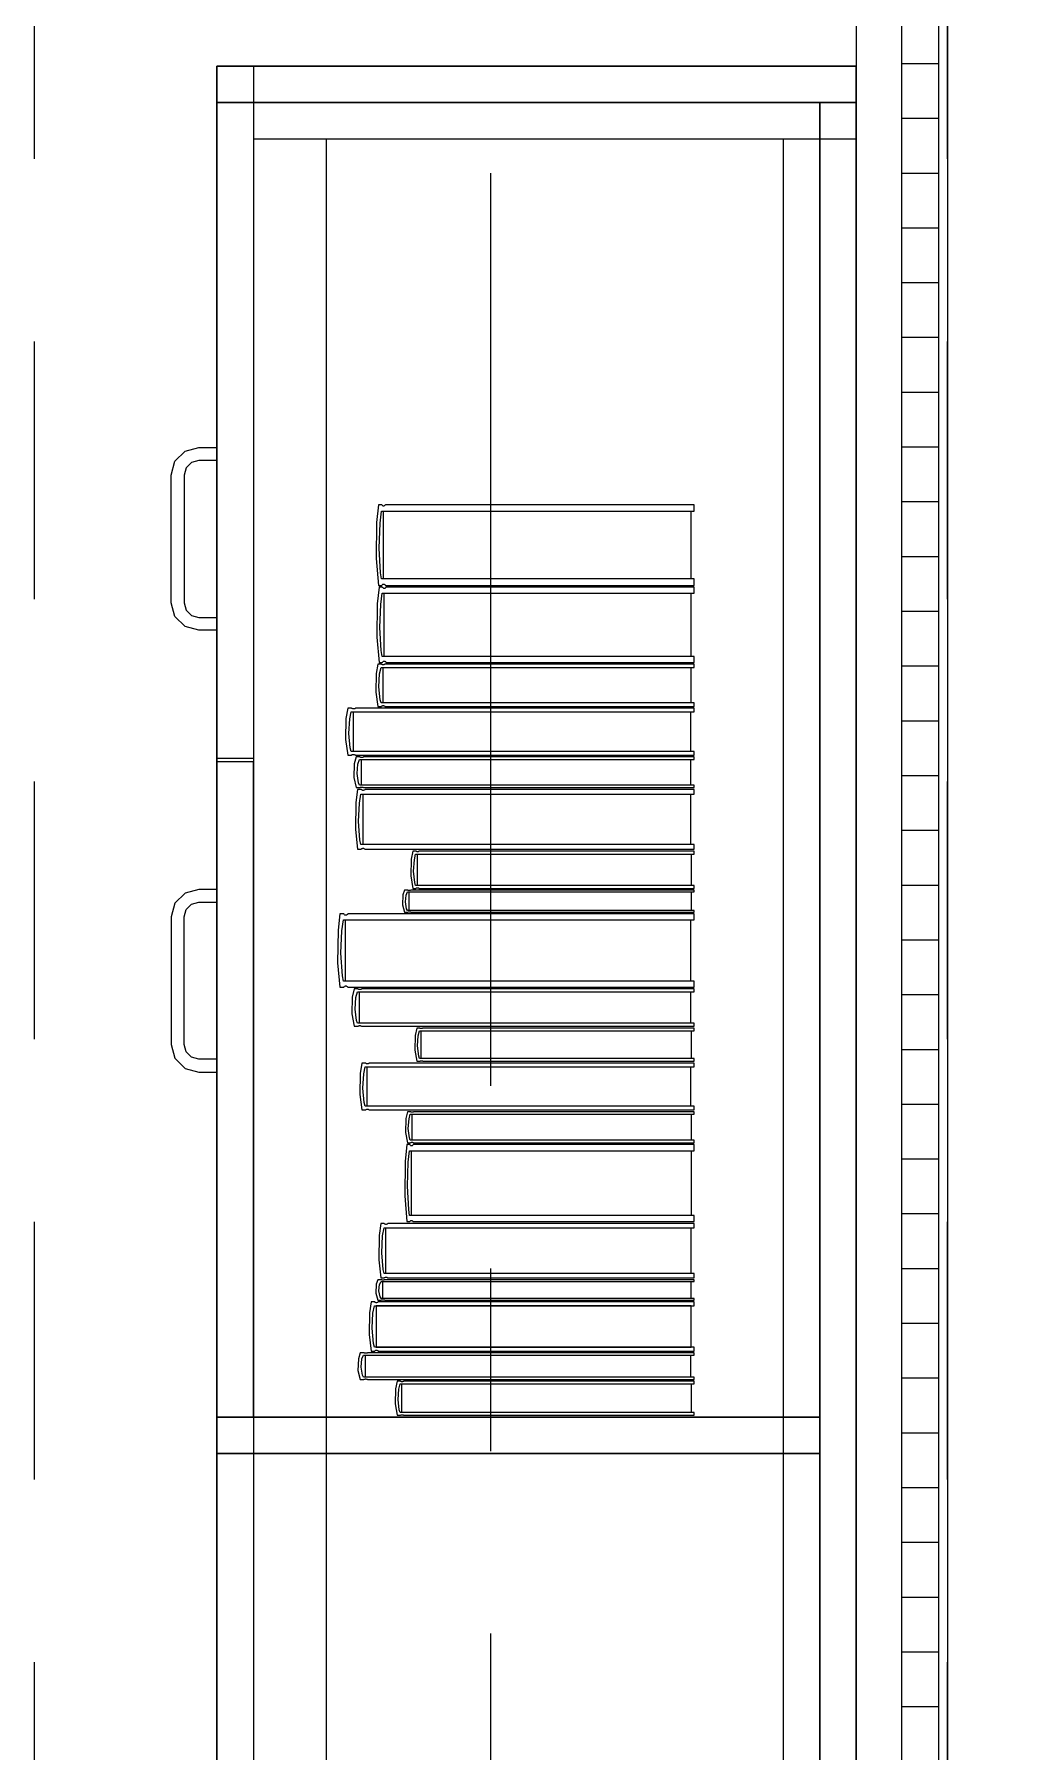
# Model space of a CAD drawing. Header units: inches. Extents: x -38 to 5698, y -33 to 92.
# Drawn here: x 129.57 to 130.109, y 10.685 to 11.626 of the extents above; entities that cross this region are included whole.
import ezdxf

# ---------------------------------------------------------------- set-up
doc = ezdxf.new("R2010")
doc.units = ezdxf.units.IN
doc.header["$MEASUREMENT"] = 0
doc.set_wipeout_variables(frame=1)
for name, pattern in [('Hidden Line', [0.195611, 0.141111, -0.0545]), ('Punto & Raya', [0.65, 0.5, -0.075, 0, -0.075]), ('Wipeout_Contour', [1, 0, -1])]:
    doc.linetypes.add(name, pattern=pattern)
for name, color, linetype in [('02 _ ARQ _ ALB _ Ejes Generales', 7, 'Continuous'), ('02 _ ARQ _ ZON _ Espacio.3D', 7, 'Continuous'), ('08 _ STR _ EXT _ 09 Vigas', 7, 'Continuous'), ('Acabado - Muros', 7, 'Continuous'), ('Interior - Mobiliario', 7, 'Continuous')]:
    doc.layers.add(name, color=color, linetype=linetype)

msp = doc.modelspace()

# ---------------------------------------------------------------- linework, layer by layer
at = {"layer": '02 _ ARQ _ ZON _ Espacio.3D', "color": 254, "linetype": 'Continuous', "lineweight": 0, "flags": 128}
msp.add_lwpolyline([(122.62, 8.1), (123.07, 8.1), (123.07, 7.7), (124.57949, 7.69993), (124.57949, 7.2), (129.37, 7.2), (129.37, 7.7), (129.57, 7.7), (129.57, 8.1), (130.07, 8.1), (130.07, 16.5), (129.57, 16.5), (129.57, 17.35), (129.37, 17.35), (123.27, 17.35), (123.07, 17.35), (123.07, 16.5), (122.62, 16.5)], close=True, dxfattribs=at)
msp.add_lwpolyline([(135.96999, 17.35), (130.07, 17.35), (130.07, 16.9), (130.07, 7.7), (130.27, 7.7), (130.27, 7.2), (129.77, 7.2), (129.77, 3.72713), (130.61989, 3.72713), (130.62244, 4.65156), (130.76989, 4.65156), (130.76989, 4.24888), (135.86989, 4.24888)], dxfattribs=at)
at = {"layer": '08 _ STR _ EXT _ 09 Vigas', "color": 251, "linetype": 'Hidden Line', "lineweight": 13}
msp.add_line((129.57, 7.7), (129.57, 16.9), dxfattribs=at)
at = {"layer": 'Interior - Mobiliario', "color": 175, "linetype": 'Continuous', "lineweight": 13}
for p, q in [((129.99998, 11.5886), (129.68998, 11.5886)), ((129.68998, 11.5886), (129.68998, 10.1286)), ((129.99998, 10.1286), (129.99998, 11.5886)), ((129.72998, 11.5686), (129.68998, 11.5686)), ((129.97998, 11.5686), (129.72998, 11.5686)), ((129.64498, 11.3846), (129.64699, 11.3921)), ((129.64699, 11.3921), (129.65248, 11.39759)), ((129.65248, 11.39759), (129.65998, 11.3996)), ((129.65598, 11.39153), (129.65305, 11.3886)), ((129.65998, 11.3926), (129.65598, 11.39153)), ((129.65998, 11.3996), (129.66998, 11.3996)), ((129.66998, 11.3926), (129.65998, 11.3926)), ((129.66998, 11.3996), (129.66998, 11.3926)), ((129.64498, 11.3146), (129.64498, 11.3846)), ((129.65305, 11.3886), (129.65198, 11.3846)), ((129.65198, 11.3846), (129.65198, 11.3146)), ((129.75836, 11.36833), (129.75741, 11.35864)), ((129.76024, 11.36833), (129.75836, 11.36833)), ((129.75929, 11.35817), (129.76009, 11.36479)), ((129.76009, 11.36479), (129.93132, 11.36479)), ((129.76034, 11.36815), (129.76024, 11.36833)), ((129.76055, 11.36789), (129.76034, 11.36815)), ((129.76079, 11.3677), (129.76055, 11.36789)), ((129.76104, 11.3676), (129.76079, 11.3677)), ((129.76095, 11.36479), (129.76095, 11.32768)), ((129.7613, 11.36759), (129.76104, 11.3676)), ((129.76155, 11.36767), (129.7613, 11.36759)), ((129.76179, 11.36784), (129.76155, 11.36767)), ((129.76201, 11.36809), (129.76179, 11.36784)), ((129.76216, 11.36833), (129.76201, 11.36809)), ((129.93132, 11.36833), (129.76216, 11.36833)), ((129.92959, 11.32768), (129.92959, 11.36479)), ((129.93132, 11.36479), (129.93132, 11.36833)), ((129.75741, 11.35864), (129.7572, 11.33888)), ((129.75885, 11.34457), (129.75929, 11.35817)), ((129.75958, 11.33103), (129.75885, 11.34457)), ((129.7572, 11.33888), (129.75836, 11.32414)), ((129.76009, 11.32768), (129.75958, 11.33103)), ((129.93132, 11.32768), (129.76009, 11.32768)), ((129.93132, 11.32414), (129.93132, 11.32768)), ((129.75871, 11.32314), (129.75776, 11.31411)), ((129.75836, 11.32414), (129.76024, 11.32414)), ((129.76058, 11.32314), (129.75871, 11.32314)), ((129.75964, 11.31368), (129.76043, 11.31985)), ((129.76024, 11.32414), (129.76038, 11.32438)), ((129.76038, 11.32438), (129.76061, 11.32463)), ((129.76043, 11.31985), (129.93132, 11.31985)), ((129.76068, 11.32298), (129.76058, 11.32314)), ((129.76061, 11.32463), (129.76085, 11.3248)), ((129.7609, 11.32273), (129.76068, 11.32298)), ((129.76085, 11.3248), (129.7611, 11.32488)), ((129.76113, 11.32256), (129.7609, 11.32273)), ((129.7611, 11.32488), (129.76135, 11.32487)), ((129.76138, 11.32246), (129.76113, 11.32256)), ((129.7613, 11.31985), (129.7613, 11.28528)), ((129.76135, 11.32487), (129.7616, 11.32477)), ((129.76164, 11.32245), (129.76138, 11.32246)), ((129.7616, 11.32477), (129.76184, 11.32458)), ((129.76189, 11.32253), (129.76164, 11.32245)), ((129.76184, 11.32458), (129.76206, 11.32431)), ((129.76213, 11.32269), (129.76189, 11.32253)), ((129.76206, 11.32431), (129.76216, 11.32414)), ((129.76235, 11.32292), (129.76213, 11.32269)), ((129.76216, 11.32414), (129.93132, 11.32414)), ((129.76249, 11.32314), (129.76235, 11.32292)), ((129.93132, 11.32314), (129.76249, 11.32314)), ((129.9296, 11.28528), (129.9296, 11.31985)), ((129.93132, 11.31985), (129.93132, 11.32314)), ((129.64699, 11.3071), (129.64498, 11.3146)), ((129.65248, 11.30161), (129.64699, 11.3071)), ((129.65198, 11.3146), (129.65305, 11.3106)), ((129.65305, 11.3106), (129.65598, 11.30767)), ((129.65598, 11.30767), (129.65998, 11.3066)), ((129.65998, 11.3066), (129.66998, 11.3066)), ((129.66998, 11.3066), (129.66998, 11.2996)), ((129.75776, 11.31411), (129.75755, 11.29571)), ((129.7592, 11.30102), (129.75964, 11.31368)), ((129.65998, 11.2996), (129.65248, 11.30161)), ((129.66998, 11.2996), (129.65998, 11.2996)), ((129.75992, 11.2884), (129.7592, 11.30102)), ((129.75755, 11.29571), (129.75871, 11.28198)), ((129.76043, 11.28528), (129.75992, 11.2884)), ((129.75812, 11.28098), (129.75717, 11.27592)), ((129.76, 11.28098), (129.75812, 11.28098)), ((129.75871, 11.28198), (129.76058, 11.28198)), ((129.75905, 11.27568), (129.75985, 11.27914)), ((129.75985, 11.27914), (129.93132, 11.27914)), ((129.7601, 11.28089), (129.76, 11.28098)), ((129.76032, 11.28075), (129.7601, 11.28089)), ((129.76055, 11.28066), (129.76032, 11.28075)), ((129.93132, 11.28528), (129.76043, 11.28528)), ((129.76081, 11.2806), (129.76055, 11.28066)), ((129.76058, 11.28198), (129.76073, 11.2822)), ((129.76072, 11.27914), (129.76072, 11.25974)), ((129.76073, 11.2822), (129.76095, 11.28244)), ((129.76106, 11.2806), (129.76081, 11.2806)), ((129.76095, 11.28244), (129.76119, 11.2826)), ((129.76131, 11.28064), (129.76106, 11.2806)), ((129.76119, 11.2826), (129.76144, 11.28267)), ((129.76155, 11.28073), (129.76131, 11.28064)), ((129.76144, 11.28267), (129.76169, 11.28266)), ((129.76178, 11.28086), (129.76155, 11.28073)), ((129.76169, 11.28266), (129.76194, 11.28257)), ((129.76192, 11.28098), (129.76178, 11.28086)), ((129.93132, 11.28098), (129.76192, 11.28098)), ((129.76194, 11.28257), (129.76218, 11.28239)), ((129.76218, 11.28239), (129.7624, 11.28214)), ((129.7624, 11.28214), (129.76249, 11.28198)), ((129.76249, 11.28198), (129.93132, 11.28198)), ((129.92959, 11.25974), (129.92959, 11.27914)), ((129.93132, 11.28198), (129.93132, 11.28528)), ((129.93132, 11.27914), (129.93132, 11.28098)), ((129.75717, 11.27592), (129.75696, 11.26559)), ((129.75861, 11.26857), (129.75905, 11.27568)), ((129.75696, 11.26559), (129.75812, 11.25789)), ((129.75934, 11.26149), (129.75861, 11.26857)), ((129.75985, 11.25974), (129.75934, 11.26149)), ((129.93132, 11.25974), (129.75985, 11.25974)), ((129.93132, 11.25789), (129.93132, 11.25974)), ((129.74059, 11.25124), (129.74035, 11.23973)), ((129.74163, 11.25689), (129.74059, 11.25124)), ((129.74369, 11.25689), (129.74163, 11.25689)), ((129.74217, 11.24305), (129.74265, 11.25098)), ((129.74265, 11.25098), (129.74352, 11.25483)), ((129.74352, 11.25483), (129.93132, 11.25483)), ((129.74379, 11.25679), (129.74369, 11.25689)), ((129.74403, 11.25663), (129.74379, 11.25679)), ((129.74429, 11.25653), (129.74403, 11.25663)), ((129.74457, 11.25647), (129.74429, 11.25653)), ((129.74447, 11.25483), (129.74447, 11.23321)), ((129.74485, 11.25646), (129.74457, 11.25647)), ((129.74512, 11.25651), (129.74485, 11.25646)), ((129.74539, 11.25661), (129.74512, 11.25651)), ((129.74563, 11.25675), (129.74539, 11.25661)), ((129.74579, 11.25689), (129.74563, 11.25675)), ((129.93132, 11.25689), (129.74579, 11.25689)), ((129.75812, 11.25789), (129.76, 11.25789)), ((129.76, 11.25789), (129.76014, 11.25801)), ((129.76014, 11.25801), (129.76037, 11.25815)), ((129.76037, 11.25815), (129.76061, 11.25823)), ((129.76061, 11.25823), (129.76086, 11.25828)), ((129.76086, 11.25828), (129.76112, 11.25827)), ((129.76112, 11.25827), (129.76137, 11.25822)), ((129.76137, 11.25822), (129.76161, 11.25812)), ((129.76161, 11.25812), (129.76182, 11.25798)), ((129.76182, 11.25798), (129.76192, 11.25789)), ((129.76192, 11.25789), (129.93132, 11.25789)), ((129.92943, 11.23321), (129.92943, 11.25483)), ((129.93132, 11.25483), (129.93132, 11.25689)), ((129.74296, 11.23516), (129.74217, 11.24305)), ((129.74035, 11.23973), (129.74163, 11.23115)), ((129.74163, 11.23115), (129.74369, 11.23115)), ((129.74352, 11.23321), (129.74296, 11.23516)), ((129.93132, 11.23321), (129.74352, 11.23321)), ((129.74369, 11.23115), (129.74384, 11.23129)), ((129.74384, 11.23129), (129.74409, 11.23143)), ((129.74409, 11.23143), (129.74435, 11.23153)), ((129.74435, 11.23153), (129.74463, 11.23158)), ((129.74463, 11.23158), (129.74491, 11.23157)), ((129.74491, 11.23157), (129.74518, 11.23151)), ((129.74518, 11.23151), (129.74544, 11.23141)), ((129.74544, 11.23141), (129.74568, 11.23125)), ((129.74568, 11.23125), (129.74579, 11.23115)), ((129.74579, 11.23115), (129.93132, 11.23115)), ((129.93132, 11.23115), (129.93132, 11.23321)), ((129.66998, 11.2296), (129.68998, 11.2296)), ((129.66998, 11.2276), (129.68998, 11.2276)), ((129.74516, 11.22647), (129.74493, 11.21897)), ((129.74617, 11.23015), (129.74516, 11.22647)), ((129.74818, 11.23015), (129.74617, 11.23015)), ((129.7467, 11.22114), (129.74717, 11.2263)), ((129.74717, 11.2263), (129.74802, 11.22881)), ((129.74802, 11.22881), (129.93132, 11.22881)), ((129.74828, 11.23008), (129.74818, 11.23015)), ((129.74852, 11.22998), (129.74828, 11.23008)), ((129.74877, 11.22991), (129.74852, 11.22998)), ((129.74904, 11.22987), (129.74877, 11.22991)), ((129.74895, 11.22881), (129.74895, 11.21472)), ((129.74931, 11.22987), (129.74904, 11.22987)), ((129.74958, 11.2299), (129.74931, 11.22987)), ((129.74984, 11.22996), (129.74958, 11.2299)), ((129.75008, 11.23006), (129.74984, 11.22996)), ((129.75023, 11.23015), (129.75008, 11.23006)), ((129.93132, 11.23015), (129.75023, 11.23015)), ((129.92947, 11.21472), (129.92947, 11.22881)), ((129.93132, 11.22881), (129.93132, 11.23015)), ((129.74493, 11.21897), (129.74617, 11.21338)), ((129.74698, 11.21238), (129.74598, 11.20519)), ((129.74617, 11.21338), (129.74818, 11.21338)), ((129.74747, 11.216), (129.7467, 11.22114)), ((129.74899, 11.21238), (129.74698, 11.21238)), ((129.74802, 11.21472), (129.74747, 11.216)), ((129.93132, 11.21472), (129.74802, 11.21472)), ((129.74818, 11.21338), (129.74833, 11.21347)), ((129.74833, 11.21347), (129.74857, 11.21357)), ((129.74857, 11.21357), (129.74883, 11.21363)), ((129.74883, 11.21363), (129.7491, 11.21366)), ((129.74909, 11.21226), (129.74899, 11.21238)), ((129.74932, 11.21206), (129.74909, 11.21226)), ((129.7491, 11.21366), (129.74937, 11.21366)), ((129.74937, 11.21366), (129.74964, 11.21362)), ((129.74964, 11.21362), (129.7499, 11.21355)), ((129.7499, 11.21355), (129.75013, 11.21345)), ((129.75013, 11.21345), (129.75023, 11.21338)), ((129.75023, 11.21338), (129.93132, 11.21338)), ((129.75103, 11.21238), (129.75088, 11.21221)), ((129.93132, 11.21238), (129.75103, 11.21238)), ((129.93132, 11.21338), (129.93132, 11.21472)), ((129.93132, 11.20976), (129.93132, 11.21238)), ((129.74598, 11.20519), (129.74575, 11.19052)), ((129.74751, 11.19475), (129.74798, 11.20485)), ((129.74798, 11.20485), (129.74883, 11.20976)), ((129.74883, 11.20976), (129.93132, 11.20976)), ((129.74958, 11.21192), (129.74932, 11.21206)), ((129.74984, 11.21184), (129.74958, 11.21192)), ((129.74975, 11.20976), (129.74975, 11.18221)), ((129.75011, 11.21184), (129.74984, 11.21184)), ((129.75038, 11.2119), (129.75011, 11.21184)), ((129.75064, 11.21202), (129.75038, 11.2119)), ((129.75088, 11.21221), (129.75064, 11.21202)), ((129.92948, 11.18221), (129.92948, 11.20976)), ((129.74828, 11.1847), (129.74751, 11.19475)), ((129.74575, 11.19052), (129.74698, 11.17959)), ((129.74883, 11.18221), (129.74828, 11.1847)), ((129.74698, 11.17959), (129.74899, 11.17959)), ((129.93132, 11.18221), (129.74883, 11.18221)), ((129.74899, 11.17959), (129.74914, 11.17976)), ((129.74914, 11.17976), (129.74938, 11.17995)), ((129.74938, 11.17995), (129.74963, 11.18007)), ((129.74963, 11.18007), (129.7499, 11.18013)), ((129.7499, 11.18013), (129.75017, 11.18013)), ((129.75017, 11.18013), (129.75044, 11.18005)), ((129.75044, 11.18005), (129.75069, 11.17991)), ((129.75069, 11.17991), (129.75093, 11.17971)), ((129.75093, 11.17971), (129.75103, 11.17959)), ((129.75103, 11.17959), (129.93132, 11.17959)), ((129.77721, 11.17859), (129.77637, 11.17412)), ((129.77889, 11.17859), (129.77721, 11.17859)), ((129.77804, 11.1739), (129.77875, 11.17695)), ((129.77875, 11.17695), (129.93132, 11.17695)), ((129.77897, 11.17851), (129.77889, 11.17859)), ((129.77917, 11.17838), (129.77897, 11.17851)), ((129.77938, 11.1783), (129.77917, 11.17838)), ((129.7796, 11.17825), (129.77938, 11.1783)), ((129.77952, 11.17695), (129.77952, 11.15984)), ((129.77983, 11.17824), (129.7796, 11.17825)), ((129.78005, 11.17828), (129.77983, 11.17824)), ((129.78027, 11.17836), (129.78005, 11.17828)), ((129.78047, 11.17848), (129.78027, 11.17836)), ((129.78059, 11.17859), (129.78047, 11.17848)), ((129.93132, 11.17859), (129.78059, 11.17859)), ((129.92978, 11.15984), (129.92978, 11.17695)), ((129.93132, 11.17959), (129.93132, 11.18221)), ((129.93132, 11.17695), (129.93132, 11.17859)), ((129.77637, 11.17412), (129.77618, 11.165)), ((129.77765, 11.16763), (129.77804, 11.1739)), ((129.7783, 11.16138), (129.77765, 11.16763)), ((129.65998, 11.1576), (129.65248, 11.15559)), ((129.66998, 11.1576), (129.65998, 11.1576)), ((129.66998, 11.1506), (129.66998, 11.1576)), ((129.7727, 11.15721), (129.77183, 11.15457)), ((129.77442, 11.15721), (129.7727, 11.15721)), ((129.77356, 11.15444), (129.77428, 11.15624)), ((129.77428, 11.15624), (129.93132, 11.15624)), ((129.77451, 11.15716), (129.77442, 11.15721)), ((129.77471, 11.15709), (129.77451, 11.15716)), ((129.77493, 11.15704), (129.77471, 11.15709)), ((129.77516, 11.15701), (129.77493, 11.15704)), ((129.77508, 11.15624), (129.77508, 11.14613)), ((129.77539, 11.15701), (129.77516, 11.15701)), ((129.77562, 11.15703), (129.77539, 11.15701)), ((129.77584, 11.15707), (129.77562, 11.15703)), ((129.77605, 11.15714), (129.77584, 11.15707)), ((129.77618, 11.15721), (129.77605, 11.15714)), ((129.77618, 11.165), (129.77721, 11.15821)), ((129.93132, 11.15721), (129.77618, 11.15721)), ((129.77721, 11.15821), (129.77889, 11.15821)), ((129.77875, 11.15984), (129.7783, 11.16138)), ((129.93132, 11.15984), (129.77875, 11.15984)), ((129.77889, 11.15821), (129.77901, 11.15832)), ((129.77901, 11.15832), (129.77921, 11.15843)), ((129.77921, 11.15843), (129.77943, 11.15851)), ((129.77943, 11.15851), (129.77965, 11.15855)), ((129.77965, 11.15855), (129.77988, 11.15854)), ((129.77988, 11.15854), (129.7801, 11.1585)), ((129.7801, 11.1585), (129.78031, 11.15841)), ((129.78031, 11.15841), (129.78051, 11.15829)), ((129.78051, 11.15829), (129.78059, 11.15821)), ((129.78059, 11.15821), (129.93132, 11.15821)), ((129.92974, 11.14613), (129.92974, 11.15624)), ((129.93132, 11.15821), (129.93132, 11.15984)), ((129.93132, 11.15624), (129.93132, 11.15721)), ((129.64699, 11.1501), (129.64498, 11.1426)), ((129.65248, 11.15559), (129.64699, 11.1501)), ((129.65198, 11.1426), (129.65305, 11.1466)), ((129.65305, 11.1466), (129.65598, 11.14953)), ((129.65598, 11.14953), (129.65998, 11.1506)), ((129.65998, 11.1506), (129.66998, 11.1506)), ((129.77183, 11.15457), (129.77163, 11.14918)), ((129.77163, 11.14918), (129.7727, 11.14517)), ((129.77315, 11.15073), (129.77356, 11.15444)), ((129.77381, 11.14704), (129.77315, 11.15073)), ((129.77428, 11.14613), (129.77381, 11.14704)), ((129.64498, 11.1426), (129.64498, 11.0726)), ((129.65198, 11.0726), (129.65198, 11.1426)), ((129.73731, 11.14417), (129.73625, 11.13538)), ((129.73942, 11.14417), (129.73731, 11.14417)), ((129.73836, 11.13497), (129.73926, 11.14096)), ((129.73926, 11.14096), (129.93132, 11.14096)), ((129.73953, 11.14401), (129.73942, 11.14417)), ((129.73978, 11.14377), (129.73953, 11.14401)), ((129.74004, 11.1436), (129.73978, 11.14377)), ((129.74032, 11.14351), (129.74004, 11.1436)), ((129.74023, 11.14096), (129.74023, 11.10732)), ((129.74061, 11.1435), (129.74032, 11.14351)), ((129.74089, 11.14357), (129.74061, 11.1435)), ((129.74116, 11.14372), (129.74089, 11.14357)), ((129.74141, 11.14395), (129.74116, 11.14372)), ((129.74157, 11.14417), (129.74141, 11.14395)), ((129.93132, 11.14417), (129.74157, 11.14417)), ((129.7727, 11.14517), (129.77442, 11.14517)), ((129.93132, 11.14613), (129.77428, 11.14613)), ((129.77442, 11.14517), (129.77455, 11.14523)), ((129.77455, 11.14523), (129.77476, 11.1453)), ((129.77476, 11.1453), (129.77498, 11.14535)), ((129.77498, 11.14535), (129.77521, 11.14537)), ((129.77521, 11.14537), (129.77544, 11.14537)), ((129.77544, 11.14537), (129.77567, 11.14534)), ((129.77567, 11.14534), (129.77589, 11.14529)), ((129.77589, 11.14529), (129.77609, 11.14521)), ((129.77609, 11.14521), (129.77618, 11.14517)), ((129.77618, 11.14517), (129.93132, 11.14517)), ((129.92938, 11.10732), (129.92938, 11.14096)), ((129.93132, 11.14517), (129.93132, 11.14613)), ((129.93132, 11.14096), (129.93132, 11.14417)), ((129.73625, 11.13538), (129.73601, 11.11747)), ((129.73787, 11.12264), (129.73836, 11.13497)), ((129.73868, 11.11036), (129.73787, 11.12264)), ((129.73601, 11.11747), (129.73731, 11.10411)), ((129.73926, 11.10732), (129.73868, 11.11036)), ((129.73731, 11.10411), (129.73942, 11.10411)), ((129.93132, 11.10732), (129.73926, 11.10732)), ((129.73942, 11.10411), (129.73958, 11.10433)), ((129.73958, 11.10433), (129.73983, 11.10456)), ((129.73983, 11.10456), (129.7401, 11.10471)), ((129.7401, 11.10471), (129.74039, 11.10478)), ((129.74039, 11.10478), (129.74067, 11.10477)), ((129.74067, 11.10477), (129.74095, 11.10468)), ((129.74095, 11.10468), (129.74122, 11.10451)), ((129.74122, 11.10451), (129.74146, 11.10427)), ((129.74146, 11.10427), (129.74157, 11.10411)), ((129.74157, 11.10411), (129.93132, 11.10411)), ((129.74508, 11.10311), (129.74407, 11.09863)), ((129.74711, 11.10311), (129.74508, 11.10311)), ((129.74609, 11.09842), (129.74695, 11.10148)), ((129.74695, 11.10148), (129.93132, 11.10148)), ((129.74721, 11.10304), (129.74711, 11.10311)), ((129.74745, 11.10291), (129.74721, 11.10304)), ((129.7477, 11.10282), (129.74745, 11.10291)), ((129.74797, 11.10278), (129.7477, 11.10282)), ((129.74788, 11.10148), (129.74788, 11.0843)), ((129.74825, 11.10277), (129.74797, 11.10278)), ((129.74852, 11.10281), (129.74825, 11.10277)), ((129.74878, 11.10289), (129.74852, 11.10281)), ((129.74902, 11.103), (129.74878, 11.10289)), ((129.74917, 11.10311), (129.74902, 11.103)), ((129.93132, 11.10311), (129.74917, 11.10311)), ((129.92946, 11.0843), (129.92946, 11.10148)), ((129.93132, 11.10411), (129.93132, 11.10732)), ((129.93132, 11.10148), (129.93132, 11.10311)), ((129.74407, 11.09863), (129.74383, 11.08948)), ((129.74562, 11.09212), (129.74609, 11.09842)), ((129.74639, 11.08585), (129.74562, 11.09212)), ((129.74383, 11.08948), (129.74508, 11.08266)), ((129.74508, 11.08266), (129.74711, 11.08266)), ((129.74695, 11.0843), (129.74639, 11.08585)), ((129.93132, 11.0843), (129.74695, 11.0843)), ((129.74711, 11.08266), (129.74726, 11.08277)), ((129.74726, 11.08277), (129.7475, 11.08289)), ((129.7475, 11.08289), (129.74776, 11.08297)), ((129.74776, 11.08297), (129.74803, 11.08301)), ((129.74803, 11.08301), (129.74831, 11.083)), ((129.74831, 11.083), (129.74858, 11.08296)), ((129.74858, 11.08296), (129.74883, 11.08287)), ((129.74883, 11.08287), (129.74907, 11.08274)), ((129.74907, 11.08274), (129.74917, 11.08266)), ((129.74917, 11.08266), (129.93132, 11.08266)), ((129.77937, 11.08166), (129.77854, 11.07767)), ((129.78102, 11.08166), (129.77937, 11.08166)), ((129.78111, 11.08159), (129.78102, 11.08166)), ((129.7813, 11.08148), (129.78111, 11.08159)), ((129.78151, 11.08141), (129.7813, 11.08148)), ((129.78173, 11.08137), (129.78151, 11.08141)), ((129.78195, 11.08136), (129.78173, 11.08137)), ((129.78217, 11.08139), (129.78195, 11.08136)), ((129.78239, 11.08146), (129.78217, 11.08139)), ((129.78258, 11.08157), (129.78239, 11.08146)), ((129.78271, 11.08166), (129.78258, 11.08157)), ((129.93132, 11.08166), (129.78271, 11.08166)), ((129.93132, 11.08266), (129.93132, 11.0843)), ((129.93132, 11.08021), (129.93132, 11.08166)), ((129.64498, 11.0726), (129.64699, 11.0651)), ((129.65305, 11.0686), (129.65198, 11.0726)), ((129.77854, 11.07767), (129.77835, 11.06954)), ((129.77981, 11.07188), (129.78019, 11.07748)), ((129.78044, 11.06631), (129.77981, 11.07188)), ((129.78019, 11.07748), (129.78089, 11.08021)), ((129.78089, 11.08021), (129.93132, 11.08021)), ((129.78165, 11.08021), (129.78165, 11.06493)), ((129.92981, 11.06493), (129.92981, 11.08021)), ((129.64699, 11.0651), (129.65248, 11.05961)), ((129.65598, 11.06567), (129.65305, 11.0686)), ((129.65998, 11.0646), (129.65598, 11.06567)), ((129.66998, 11.0646), (129.65998, 11.0646)), ((129.66998, 11.0576), (129.66998, 11.0646)), ((129.74934, 11.06247), (129.74834, 11.05684)), ((129.75132, 11.06247), (129.74934, 11.06247)), ((129.75142, 11.06237), (129.75132, 11.06247)), ((129.75165, 11.06222), (129.75142, 11.06237)), ((129.7519, 11.06211), (129.75165, 11.06222)), ((129.75216, 11.06205), (129.7519, 11.06211)), ((129.75243, 11.06204), (129.75216, 11.06205)), ((129.75269, 11.06209), (129.75243, 11.06204)), ((129.75295, 11.06219), (129.75269, 11.06209)), ((129.75318, 11.06233), (129.75295, 11.06219)), ((129.75333, 11.06247), (129.75318, 11.06233)), ((129.93132, 11.06247), (129.75333, 11.06247)), ((129.77835, 11.06954), (129.77937, 11.06347)), ((129.77937, 11.06347), (129.78102, 11.06347)), ((129.78089, 11.06493), (129.78044, 11.06631)), ((129.93132, 11.06493), (129.78089, 11.06493)), ((129.78102, 11.06347), (129.78115, 11.06357)), ((129.78115, 11.06357), (129.78135, 11.06367)), ((129.78135, 11.06367), (129.78156, 11.06374)), ((129.78156, 11.06374), (129.78178, 11.06378)), ((129.78178, 11.06378), (129.782, 11.06377)), ((129.782, 11.06377), (129.78222, 11.06373)), ((129.78222, 11.06373), (129.78243, 11.06365)), ((129.78243, 11.06365), (129.78262, 11.06354)), ((129.78262, 11.06354), (129.78271, 11.06347)), ((129.78271, 11.06347), (129.93132, 11.06347)), ((129.93132, 11.06347), (129.93132, 11.06493)), ((129.93132, 11.06042), (129.93132, 11.06247)), ((129.65248, 11.05961), (129.65998, 11.0576)), ((129.65998, 11.0576), (129.66998, 11.0576)), ((129.74834, 11.05684), (129.74812, 11.04537)), ((129.74986, 11.04868), (129.75032, 11.05658)), ((129.75032, 11.05658), (129.75116, 11.06042)), ((129.75116, 11.06042), (129.93132, 11.06042)), ((129.75207, 11.06042), (129.75207, 11.03887)), ((129.9295, 11.03887), (129.9295, 11.06042)), ((129.74812, 11.04537), (129.74934, 11.03682)), ((129.75062, 11.04082), (129.74986, 11.04868)), ((129.74934, 11.03682), (129.75132, 11.03682)), ((129.75116, 11.03887), (129.75062, 11.04082)), ((129.93132, 11.03887), (129.75116, 11.03887)), ((129.75132, 11.03682), (129.75147, 11.03696)), ((129.75147, 11.03696), (129.7517, 11.0371)), ((129.7517, 11.0371), (129.75195, 11.0372)), ((129.75195, 11.0372), (129.75222, 11.03725)), ((129.75222, 11.03725), (129.75249, 11.03724)), ((129.75249, 11.03724), (129.75275, 11.03718)), ((129.75275, 11.03718), (129.753, 11.03707)), ((129.753, 11.03707), (129.75323, 11.03692)), ((129.75323, 11.03692), (129.75333, 11.03682)), ((129.75333, 11.03682), (129.93132, 11.03682)), ((129.77427, 11.03582), (129.77341, 11.03209)), ((129.77598, 11.03582), (129.77427, 11.03582)), ((129.77512, 11.03192), (129.77584, 11.03446)), ((129.77584, 11.03446), (129.93132, 11.03446)), ((129.77607, 11.03575), (129.77598, 11.03582)), ((129.77626, 11.03565), (129.77607, 11.03575)), ((129.77648, 11.03558), (129.77626, 11.03565)), ((129.77671, 11.03554), (129.77648, 11.03558)), ((129.77663, 11.03446), (129.77663, 11.02019)), ((129.77694, 11.03553), (129.77671, 11.03554)), ((129.77717, 11.03557), (129.77694, 11.03553)), ((129.77739, 11.03563), (129.77717, 11.03557)), ((129.77759, 11.03573), (129.77739, 11.03563)), ((129.77772, 11.03582), (129.77759, 11.03573)), ((129.93132, 11.03582), (129.77772, 11.03582)), ((129.92975, 11.02019), (129.92975, 11.03446)), ((129.93132, 11.03682), (129.93132, 11.03887)), ((129.93132, 11.03446), (129.93132, 11.03582)), ((129.77341, 11.03209), (129.77322, 11.0245)), ((129.77322, 11.0245), (129.77427, 11.01884)), ((129.77472, 11.02669), (129.77512, 11.03192)), ((129.77538, 11.02148), (129.77472, 11.02669)), ((129.77389, 11.01784), (129.77302, 11.00858)), ((129.7756, 11.01784), (129.77389, 11.01784)), ((129.77427, 11.01884), (129.77598, 11.01884)), ((129.77584, 11.02019), (129.77538, 11.02148)), ((129.77568, 11.01767), (129.7756, 11.01784)), ((129.77588, 11.01742), (129.77568, 11.01767)), ((129.93132, 11.02019), (129.77584, 11.02019)), ((129.7761, 11.01724), (129.77588, 11.01742)), ((129.77598, 11.01884), (129.77611, 11.01893)), ((129.77633, 11.01714), (129.7761, 11.01724)), ((129.77611, 11.01893), (129.77631, 11.01902)), ((129.77631, 11.01902), (129.77653, 11.01909)), ((129.77656, 11.01713), (129.77633, 11.01714)), ((129.77653, 11.01909), (129.77676, 11.01912)), ((129.77679, 11.01721), (129.77656, 11.01713)), ((129.77676, 11.01912), (129.77699, 11.01912)), ((129.77701, 11.01737), (129.77679, 11.01721)), ((129.77699, 11.01912), (129.77722, 11.01908)), ((129.77721, 11.01761), (129.77701, 11.01737)), ((129.77734, 11.01784), (129.77721, 11.01761)), ((129.77722, 11.01908), (129.77743, 11.01901)), ((129.93132, 11.01784), (129.77734, 11.01784)), ((129.77743, 11.01901), (129.77763, 11.0189)), ((129.77763, 11.0189), (129.77772, 11.01884)), ((129.77772, 11.01884), (129.93132, 11.01884)), ((129.93132, 11.01884), (129.93132, 11.02019)), ((129.93132, 11.01446), (129.93132, 11.01784)), ((129.77302, 11.00858), (129.77283, 10.98971)), ((129.77434, 10.99515), (129.77474, 11.00814)), ((129.77474, 11.00814), (129.77546, 11.01446)), ((129.77546, 11.01446), (129.93132, 11.01446)), ((129.77625, 11.01446), (129.77625, 10.97902)), ((129.92975, 10.97902), (129.92975, 11.01446)), ((129.77283, 10.98971), (129.77389, 10.97564)), ((129.77499, 10.98222), (129.77434, 10.99515)), ((129.77546, 10.97902), (129.77499, 10.98222)), ((129.93132, 10.97902), (129.77546, 10.97902)), ((129.93132, 10.97564), (129.93132, 10.97902)), ((129.75879, 10.9681), (129.75857, 10.95476)), ((129.75973, 10.97464), (129.75879, 10.9681)), ((129.76159, 10.97464), (129.75973, 10.97464)), ((129.76022, 10.95861), (129.76065, 10.96779)), ((129.76065, 10.96779), (129.76144, 10.97226)), ((129.76144, 10.97226), (129.93132, 10.97226)), ((129.76169, 10.97453), (129.76159, 10.97464)), ((129.7619, 10.97435), (129.76169, 10.97453)), ((129.76214, 10.97422), (129.7619, 10.97435)), ((129.76239, 10.97415), (129.76214, 10.97422)), ((129.7623, 10.97226), (129.7623, 10.9472)), ((129.76264, 10.97414), (129.76239, 10.97415)), ((129.76289, 10.9742), (129.76264, 10.97414)), ((129.76313, 10.97431), (129.76289, 10.9742)), ((129.76335, 10.97448), (129.76313, 10.97431)), ((129.76349, 10.97464), (129.76335, 10.97448)), ((129.93132, 10.97464), (129.76349, 10.97464)), ((129.77389, 10.97564), (129.7756, 10.97564)), ((129.7756, 10.97564), (129.77573, 10.97587)), ((129.77573, 10.97587), (129.77593, 10.97611)), ((129.77593, 10.97611), (129.77615, 10.97627)), ((129.77615, 10.97627), (129.77638, 10.97635)), ((129.77638, 10.97635), (129.77661, 10.97634)), ((129.77661, 10.97634), (129.77684, 10.97624)), ((129.77684, 10.97624), (129.77705, 10.97606)), ((129.77705, 10.97606), (129.77725, 10.97581)), ((129.77725, 10.97581), (129.77734, 10.97564)), ((129.77734, 10.97564), (129.93132, 10.97564)), ((129.92961, 10.9472), (129.92961, 10.97226)), ((129.93132, 10.97226), (129.93132, 10.97464)), ((129.76093, 10.94946), (129.76022, 10.95861)), ((129.75857, 10.95476), (129.75973, 10.94481)), ((129.76144, 10.9472), (129.76093, 10.94946)), ((129.75711, 10.94137), (129.75689, 10.9364)), ((129.75805, 10.94381), (129.75711, 10.94137)), ((129.75994, 10.94381), (129.75805, 10.94381)), ((129.75855, 10.93783), (129.75899, 10.94125)), ((129.75899, 10.94125), (129.75979, 10.94292)), ((129.75973, 10.94481), (129.76159, 10.94481)), ((129.75979, 10.94292), (129.93132, 10.94292)), ((129.76003, 10.94377), (129.75994, 10.94381)), ((129.76025, 10.9437), (129.76003, 10.94377)), ((129.76049, 10.94365), (129.76025, 10.9437)), ((129.76074, 10.94363), (129.76049, 10.94365)), ((129.76065, 10.94292), (129.76065, 10.93358)), ((129.761, 10.94362), (129.76074, 10.94363)), ((129.76125, 10.94364), (129.761, 10.94362)), ((129.76149, 10.94369), (129.76125, 10.94364)), ((129.93132, 10.9472), (129.76144, 10.9472)), ((129.76171, 10.94375), (129.76149, 10.94369)), ((129.76159, 10.94481), (129.76173, 10.94497)), ((129.76186, 10.94381), (129.76171, 10.94375)), ((129.76173, 10.94497), (129.76196, 10.94514)), ((129.93132, 10.94381), (129.76186, 10.94381)), ((129.76196, 10.94514), (129.76219, 10.94525)), ((129.76219, 10.94525), (129.76244, 10.94531)), ((129.76244, 10.94531), (129.7627, 10.9453)), ((129.7627, 10.9453), (129.76295, 10.94523)), ((129.76295, 10.94523), (129.76318, 10.94511)), ((129.76318, 10.94511), (129.7634, 10.94492)), ((129.7634, 10.94492), (129.76349, 10.94481)), ((129.76349, 10.94481), (129.93132, 10.94481)), ((129.92959, 10.93358), (129.92959, 10.94292)), ((129.93132, 10.94481), (129.93132, 10.9472)), ((129.93132, 10.94292), (129.93132, 10.94381)), ((129.75441, 10.93169), (129.75344, 10.92579)), ((129.75633, 10.93169), (129.75441, 10.93169)), ((129.75643, 10.93159), (129.75633, 10.93169)), ((129.75665, 10.93143), (129.75643, 10.93159)), ((129.75689, 10.93131), (129.75665, 10.93143)), ((129.75689, 10.9364), (129.75805, 10.93269)), ((129.75715, 10.93125), (129.75689, 10.93131)), ((129.75741, 10.93124), (129.75715, 10.93125)), ((129.75767, 10.93129), (129.75741, 10.93124)), ((129.75791, 10.9314), (129.75767, 10.93129)), ((129.75814, 10.93155), (129.75791, 10.9314)), ((129.75805, 10.93269), (129.75994, 10.93269)), ((129.75829, 10.93169), (129.75814, 10.93155)), ((129.93132, 10.93169), (129.75829, 10.93169)), ((129.75927, 10.93443), (129.75855, 10.93783)), ((129.75979, 10.93358), (129.75927, 10.93443)), ((129.93132, 10.93358), (129.75979, 10.93358)), ((129.75994, 10.93269), (129.76008, 10.93275)), ((129.76008, 10.93275), (129.7603, 10.93282)), ((129.7603, 10.93282), (129.76055, 10.93286)), ((129.76055, 10.93286), (129.7608, 10.93288)), ((129.7608, 10.93288), (129.76105, 10.93288)), ((129.76105, 10.93288), (129.7613, 10.93285)), ((129.7613, 10.93285), (129.76154, 10.9328)), ((129.76154, 10.9328), (129.76176, 10.93274)), ((129.76176, 10.93274), (129.76186, 10.93269)), ((129.76186, 10.93269), (129.93132, 10.93269)), ((129.93132, 10.93269), (129.93132, 10.93358)), ((129.93132, 10.92954), (129.93132, 10.93169)), ((129.75344, 10.92579), (129.75322, 10.91375)), ((129.75491, 10.91722), (129.75536, 10.92551)), ((129.75536, 10.92551), (129.75617, 10.92954)), ((129.75617, 10.92954), (129.93132, 10.92954)), ((129.92956, 10.92954), (129.75706, 10.92954)), ((129.75706, 10.92954), (129.75706, 10.90692)), ((129.92956, 10.90692), (129.92956, 10.92954)), ((129.75322, 10.91375), (129.75441, 10.90477)), ((129.75565, 10.90896), (129.75491, 10.91722)), ((129.7484, 10.90377), (129.74739, 10.90058)), ((129.75038, 10.90377), (129.7484, 10.90377)), ((129.74938, 10.90043), (129.75022, 10.9026)), ((129.75022, 10.9026), (129.93132, 10.9026)), ((129.75049, 10.90371), (129.75038, 10.90377)), ((129.75072, 10.90362), (129.75049, 10.90371)), ((129.75097, 10.90356), (129.75072, 10.90362)), ((129.75123, 10.90353), (129.75097, 10.90356)), ((129.75114, 10.9026), (129.75114, 10.89041)), ((129.7515, 10.90352), (129.75123, 10.90353)), ((129.75177, 10.90355), (129.7515, 10.90352)), ((129.75202, 10.9036), (129.75177, 10.90355)), ((129.75226, 10.90369), (129.75202, 10.9036)), ((129.75241, 10.90377), (129.75226, 10.90369)), ((129.93132, 10.90377), (129.75241, 10.90377)), ((129.75441, 10.90477), (129.75633, 10.90477)), ((129.75617, 10.90692), (129.75565, 10.90896)), ((129.93132, 10.90692), (129.75617, 10.90692)), ((129.75633, 10.90477), (129.75647, 10.90491)), ((129.75647, 10.90491), (129.7567, 10.90506)), ((129.7567, 10.90506), (129.75695, 10.90517)), ((129.75695, 10.90517), (129.75721, 10.90522)), ((129.75706, 10.90692), (129.92956, 10.90692)), ((129.75721, 10.90522), (129.75747, 10.90521)), ((129.75747, 10.90521), (129.75772, 10.90515)), ((129.75772, 10.90515), (129.75797, 10.90503)), ((129.75797, 10.90503), (129.75819, 10.90487)), ((129.75819, 10.90487), (129.75829, 10.90477)), ((129.75829, 10.90477), (129.93132, 10.90477)), ((129.9295, 10.89041), (129.9295, 10.9026)), ((129.93132, 10.90477), (129.93132, 10.90692)), ((129.93132, 10.9026), (129.93132, 10.90377)), ((129.74739, 10.90058), (129.74717, 10.89409)), ((129.74717, 10.89409), (129.7484, 10.88925)), ((129.74892, 10.89596), (129.74938, 10.90043)), ((129.74968, 10.89151), (129.74892, 10.89596)), ((129.7484, 10.88925), (129.75038, 10.88925)), ((129.75022, 10.89041), (129.74968, 10.89151)), ((129.93132, 10.89041), (129.75022, 10.89041)), ((129.75038, 10.88925), (129.75053, 10.88932)), ((129.75053, 10.88932), (129.75077, 10.88941)), ((129.75077, 10.88941), (129.75103, 10.88946)), ((129.75103, 10.88946), (129.75129, 10.88949)), ((129.75129, 10.88949), (129.75156, 10.88949)), ((129.75156, 10.88949), (129.75183, 10.88945)), ((129.75183, 10.88945), (129.75208, 10.88939)), ((129.75208, 10.88939), (129.75231, 10.8893)), ((129.75231, 10.8893), (129.75241, 10.88925)), ((129.75241, 10.88925), (129.93132, 10.88925)), ((129.76775, 10.88416), (129.76755, 10.87582)), ((129.76864, 10.88825), (129.76775, 10.88416)), ((129.77041, 10.88825), (129.76864, 10.88825)), ((129.76911, 10.87822), (129.76952, 10.88396)), ((129.76952, 10.88396), (129.77027, 10.88675)), ((129.77027, 10.88675), (129.93132, 10.88675)), ((129.7705, 10.88817), (129.77041, 10.88825)), ((129.77071, 10.88806), (129.7705, 10.88817)), ((129.77093, 10.88798), (129.77071, 10.88806)), ((129.77117, 10.88794), (129.77093, 10.88798)), ((129.77141, 10.88793), (129.77117, 10.88794)), ((129.77164, 10.88797), (129.77141, 10.88793)), ((129.77187, 10.88804), (129.77164, 10.88797)), ((129.77208, 10.88815), (129.77187, 10.88804)), ((129.77221, 10.88825), (129.77208, 10.88815)), ((129.93132, 10.88825), (129.77221, 10.88825)), ((129.93132, 10.88925), (129.93132, 10.89041)), ((129.93132, 10.88675), (129.93132, 10.88825))]:
    msp.add_line(p, q, dxfattribs=at)

# ---------------------------------------------------------------- next in the draw order: wipeouts: each hides what was drawn before it
at = {"color": 254, "linetype": 'Wipeout_Contour', "lineweight": 0, "ltscale": 5050.338175}
msp.add_wipeout([(130.02, 12.25), (130.02, 10.1), (130.037, 10.1), (130.037, 10.1165), (130.07, 10.1165), (130.07, 12.25)], dxfattribs=at).dxf.layer = 'Acabado - Muros'
at = {"color": 254, "linetype": 'Wipeout_Contour', "lineweight": 0, "ltscale": 3365.856811}
msp.add_wipeout([(129.66998, 10.8686), (129.66998, 10.8486), (129.99998, 10.8486), (129.99998, 10.8686)], dxfattribs=at).dxf.layer = 'Interior - Mobiliario'

# ---------------------------------------------------------------- next in the draw order: linework, layer by layer
at = {"layer": '08 _ STR _ EXT _ 09 Vigas', "color": 251, "linetype": 'Hidden Line', "lineweight": 13}
msp.add_line((130.07, 7.7), (130.07, 16.9), dxfattribs=at)
at = {"layer": 'Acabado - Muros', "color": 251, "linetype": 'Continuous', "lineweight": 13, "flags": 128}
for points in [[(130.02, 12.25), (130.02, 10.1), (130.02, 8.2)], [(130.07, 12.25), (130.07, 10.1165)]]:
    msp.add_lwpolyline(points, dxfattribs=at)
at = {"layer": 'Interior - Mobiliario', "color": 175, "linetype": 'Continuous', "lineweight": 13}
for p, q in [((129.68998, 11.5686), (129.68998, 10.1486)), ((129.72998, 10.1486), (129.72998, 11.5686)), ((129.97998, 11.5686), (129.97998, 10.1486)), ((129.66998, 10.8686), (129.66998, 11.2276)), ((129.68998, 10.8686), (129.68998, 11.2276)), ((129.77108, 10.88675), (129.77108, 10.87109)), ((129.9297, 10.87109), (129.9297, 10.88675)), ((129.76755, 10.87582), (129.76864, 10.8696)), ((129.76979, 10.87251), (129.76911, 10.87822)), ((129.99998, 10.8686), (129.66998, 10.8686)), ((129.66998, 10.8686), (129.66998, 10.8486)), ((129.66998, 10.8686), (129.66998, 10.8486)), ((129.66998, 10.8686), (129.68998, 10.8686)), ((129.76864, 10.8696), (129.77041, 10.8696)), ((129.77027, 10.87109), (129.76979, 10.87251)), ((129.93132, 10.87109), (129.77027, 10.87109)), ((129.77041, 10.8696), (129.77055, 10.8697)), ((129.77055, 10.8697), (129.77076, 10.86981)), ((129.77076, 10.86981), (129.77098, 10.86988)), ((129.77098, 10.86988), (129.77122, 10.86991)), ((129.77122, 10.86991), (129.77146, 10.86991)), ((129.77146, 10.86991), (129.7717, 10.86986)), ((129.7717, 10.86986), (129.77192, 10.86979)), ((129.77192, 10.86979), (129.77212, 10.86967)), ((129.77212, 10.86967), (129.77221, 10.8696)), ((129.77221, 10.8696), (129.93132, 10.8696)), ((129.93132, 10.8696), (129.93132, 10.87109)), ((129.99998, 10.8486), (129.99998, 10.8686)), ((129.66998, 10.8486), (129.99998, 10.8486)), ((129.66998, 10.8486), (129.66998, 10.4896)), ((129.66998, 10.8486), (129.68998, 10.8486)), ((129.68998, 10.8486), (129.68998, 10.4896))]:
    msp.add_line(p, q, dxfattribs=at)
at = {"layer": 'Interior - Mobiliario', "color": 175, "linetype": 'Continuous', "lineweight": 30}
for p, q in [((129.66998, 10.8686), (129.99998, 10.8686)), ((129.66998, 10.8486), (129.66998, 10.8686)), ((129.99998, 10.8486), (129.99998, 10.8686)), ((129.66998, 10.8486), (129.99998, 10.8486))]:
    msp.add_line(p, q, dxfattribs=at)

# ---------------------------------------------------------------- next in the draw order: wipeouts: each hides what was drawn before it
at = {"color": 254, "linetype": 'Wipeout_Contour', "lineweight": 0, "ltscale": 3366.756494}
msp.add_wipeout([(130.065, 10.1165), (130.065, 12.25), (130.045, 12.25), (130.045, 10.1165)], dxfattribs=at).dxf.layer = 'Acabado - Muros'

# ---------------------------------------------------------------- next in the draw order: hatches: boundary and pattern name
at = {"layer": 'Acabado - Muros', "linetype": 'Continuous', "lineweight": 0}
h = msp.add_hatch(dxfattribs=at)
h.set_pattern_fill('CONTRACHAPADO_0002', color=254, style=0, pattern_type=2)
h.set_pattern_definition([(0, (92.500015, 3e-09), (0, 0.030000001), [])])
h.paths.add_polyline_path([(130.065, 10.1165), (130.065, 12.25), (130.045, 12.25), (130.045, 10.1165)])

# ---------------------------------------------------------------- next in the draw order: linework, layer by layer
at = {"layer": 'Acabado - Muros', "color": 7, "linetype": 'Continuous', "lineweight": 13, "flags": 128}
msp.add_lwpolyline([(130.065, 10.1165), (130.045, 10.1165), (130.045, 12.25), (130.065, 12.25)], close=True, dxfattribs=at)

# ---------------------------------------------------------------- next in the draw order: wipeouts: each hides what was drawn before it
at = {"color": 254, "linetype": 'Wipeout_Contour', "lineweight": 0, "ltscale": 3366.558001}
msp.add_wipeout([(129.99998, 11.5886), (129.99998, 10.1286), (130.01998, 10.1286), (130.01998, 11.5886)], dxfattribs=at).dxf.layer = 'Interior - Mobiliario'

# ---------------------------------------------------------------- next in the draw order: linework, layer by layer
at = {"layer": 'Interior - Mobiliario', "color": 175, "linetype": 'Continuous', "lineweight": 30}
for p, q in [((129.99998, 11.5886), (130.01998, 11.5886)), ((129.99998, 10.1286), (129.99998, 11.5886)), ((130.01998, 10.1286), (130.01998, 11.5886))]:
    msp.add_line(p, q, dxfattribs=at)
at = {"layer": 'Interior - Mobiliario', "color": 175, "linetype": 'Continuous', "lineweight": 13}
for p, q in [((130.01998, 11.5886), (129.99998, 11.5886)), ((129.99998, 11.5886), (129.99998, 10.1286)), ((130.01998, 10.1286), (130.01998, 11.5886)), ((130.01998, 11.5686), (129.97998, 11.5686)), ((130.01998, 10.1486), (130.01998, 11.5686)), ((129.99998, 10.8686), (129.66998, 10.8686)), ((129.99998, 10.8486), (129.99998, 10.8686)), ((129.66998, 10.8486), (129.99998, 10.8486))]:
    msp.add_line(p, q, dxfattribs=at)

# ---------------------------------------------------------------- next in the draw order: wipeouts: each hides what was drawn before it
at = {"color": 254, "linetype": 'Wipeout_Contour', "lineweight": 0, "ltscale": 3365.936305}
msp.add_wipeout([(129.66998, 11.6086), (129.66998, 11.5886), (130.01998, 11.5886), (130.01998, 11.6086)], dxfattribs=at).dxf.layer = 'Interior - Mobiliario'

# ---------------------------------------------------------------- next in the draw order: linework, layer by layer
at = {"layer": '02 _ ARQ _ ALB _ Ejes Generales', "color": 252, "linetype": 'Punto & Raya', "lineweight": 13}
msp.add_line((129.82, 3.05001), (129.82, 44.9), dxfattribs=at)
at = {"layer": 'Interior - Mobiliario', "color": 175, "linetype": 'Continuous', "lineweight": 30}
for p, q in [((129.66998, 11.6086), (130.01998, 11.6086)), ((129.66998, 11.5886), (129.66998, 11.6086)), ((130.01998, 11.5886), (130.01998, 11.6086)), ((129.66998, 11.5886), (130.01998, 11.5886))]:
    msp.add_line(p, q, dxfattribs=at)
at = {"layer": 'Interior - Mobiliario', "color": 175, "linetype": 'Continuous', "lineweight": 13}
for p, q in [((130.01998, 11.6086), (129.66998, 11.6086)), ((129.66998, 11.6086), (129.66998, 11.5886)), ((129.66998, 11.6086), (130.01998, 11.6086)), ((129.66998, 10.1086), (129.66998, 11.6086)), ((130.01998, 11.6086), (129.68998, 11.6086)), ((129.68998, 11.6086), (129.68998, 11.5686)), ((130.01998, 11.5886), (130.01998, 11.6086)), ((130.01998, 11.5686), (130.01998, 11.6086)), ((130.01998, 11.6086), (130.01998, 10.1086)), ((129.66998, 11.5886), (130.01998, 11.5886)), ((130.01998, 11.5886), (129.66998, 11.5886)), ((129.66998, 11.5886), (129.66998, 10.1286)), ((129.99998, 11.5886), (129.66998, 11.5886)), ((129.66998, 11.5886), (129.66998, 10.1286)), ((129.66998, 11.5886), (129.66998, 11.2296)), ((129.66998, 11.5886), (129.68998, 11.5886)), ((129.99998, 11.5886), (129.68998, 11.5886)), ((129.68998, 11.5886), (129.68998, 10.1286)), ((129.99998, 11.5886), (129.68998, 11.5886)), ((129.68998, 11.5886), (129.68998, 10.1286)), ((129.68998, 11.5886), (129.68998, 11.2296)), ((129.99998, 10.1286), (129.99998, 11.5886)), ((129.99998, 10.1286), (129.99998, 11.5886)), ((129.99998, 10.1286), (129.99998, 11.5886)), ((130.01998, 10.1286), (130.01998, 11.5886))]:
    msp.add_line(p, q, dxfattribs=at)

doc.saveas('drawing.dxf')
